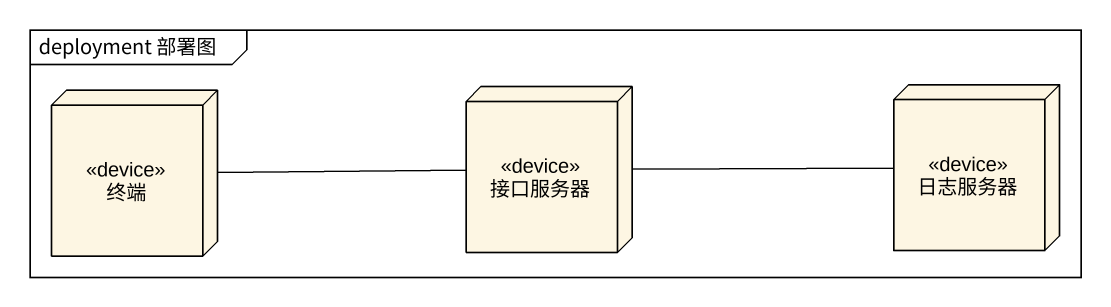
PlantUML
@startuml
mainframe deployment 部署图
node 终端 <<device>>
node 接口服务器 <<device>>
node 日志服务器 <<device>>
接口服务器 -left- 终端
接口服务器 -right- 日志服务器
@enduml
